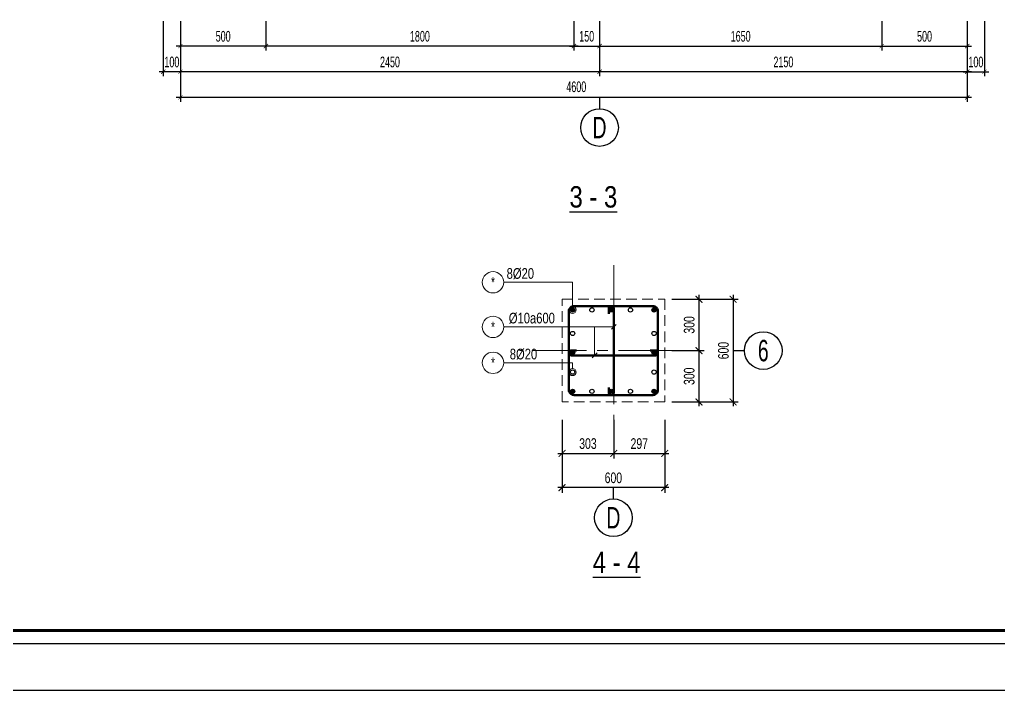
# Model space of a CAD drawing. Header units: metres. Extents: x 71 to 322128, y -14 to 304634.
# Drawn here: x 311616 to 317338, y 289784 to 293704 of the extents above; entities that cross this region are included whole.
import ezdxf
from ezdxf.enums import TextEntityAlignment as Align

# ---------------------------------------------------------------- set-up
doc = ezdxf.new("R2010")
doc.units = ezdxf.units.M
doc.header["$LTSCALE"] = 1000
doc.header["$MEASUREMENT"] = 0
doc.header["$PDMODE"] = 3
for name, pattern in [('CENTER', [2, 1.25, -0.25, 0.25, -0.25]), ('CENTER2', [1.125, 0.75, -0.125, 0.125, -0.125]), ('HIDDEN', [0.375, 0.25, -0.125])]:
    doc.linetypes.add(name, pattern=pattern)
doc.layers.get('0').update_dxf_attribs({"linetype": 'CONTINUOUS'})
doc.layers.get('Defpoints').update_dxf_attribs({"linetype": 'CONTINUOUS'})
for name, color, linetype in [('CDC-KHUNGTEN', 7, 'CONTINUOUS'), ('CDC.02.DIM', 1, 'CONTINUOUS'), ('CDC.03.BORDER', 3, 'CONTINUOUS'), ('CDC.06.TEXT', 2, 'CONTINUOUS'), ('CDC.11.NOTE', 8, 'CONTINUOUS'), ('KCS_STEEL_SNODE', 6, 'CONTINUOUS'), ('STEEL_NODE', 6, 'CONTINUOUS')]:
    doc.layers.add(name, color=color, linetype=linetype)
for name, color, linetype, lineweight in [('CDC_01.AXIS', 160, 'CENTER2', 13), ('CDC_02.DIM', 1, 'CONTINUOUS', 18), ('CDC_04.HIDDEN', 8, 'HIDDEN', 15), ('CDC_05.STEEL', 4, 'CONTINUOUS', 50), ('CDC_06.TEXT', 2, 'CONTINUOUS', 18), ('CDC_11.NOTE', 8, 'CONTINUOUS', 18), ('CDC_14.STEELNUM', 9, 'CONTINUOUS', 18)]:
    doc.layers.add(name, color=color, linetype=linetype, lineweight=lineweight)
doc.styles.add('ARIAL', font='arial.ttf', dxfattribs={"width": 0.6})
doc.styles.add('KC_SMTEXT', font='arial.ttf', dxfattribs={"width": 0.7})
doc.styles.add('KCS_SMTEXT', font='arial.ttf', dxfattribs={"width": 0.7})
doc.dimstyles.new('25', dxfattribs={"dimscale": 25, "dimtxt": 2.5, "dimasz": 1, "dimexe": 1, "dimexo": 0, "dimgap": 1, "dimtad": 1, "dimdec": 0, "dimdsep": 46, "dimtxsty": 'ARIAL', "dimblk": 'ARCHTICK', "dimcen": 1, "dimdle": 1, "dimclrd": 1, "dimclre": 1, "dimclrt": 2, "dimadec": 0, "dimazin": 0, "dimtfac": 0.00072, "dimtdec": 0, "dimtix": 1, "dimtmove": 2, "dimatfit": 3, "dimldrblk": 'ARCHTICK', "dimfxl": 1, "dimtolj": 1, "dimarcsym": 0})
doc.dimstyles.new('KCS_DIM25', dxfattribs={"dimscale": 25, "dimtxt": 2.5, "dimasz": 1.6, "dimexe": 1.2, "dimexo": 0, "dimgap": 1, "dimtad": 1, "dimdec": 0, "dimzin": 0, "dimdsep": 46, "dimtxsty": 'KCS_SMTEXT', "dimblk": 'ARCHTICK', "dimcen": 0, "dimdle": 1, "dimclrd": 256, "dimclre": 256, "dimclrt": 2, "dimadec": 0, "dimazin": 0, "dimtfac": 1, "dimtdec": 0, "dimtix": 1, "dimtmove": 2, "dimatfit": 3, "dimfxl": 1, "dimtolj": 1, "dimtzin": 0, "dimarcsym": 0})

# ---------------------------------------------------------------- blocks, each defined once
blk = doc.blocks.new('_ArchTick')
at = {"color": 0, "linetype": 'ByBlock', "const_width": 0.15}
blk.add_lwpolyline([(-0.5, -0.5), (0.5, 0.5)], dxfattribs=at)
blk = doc.blocks.new('*D219')
at = {"layer": 'CDC.02.DIM', "color": 1, "lineweight": -2, "transparency": 16777216}
for p, q in [((315005.8, 293693.6), (315005.8, 293373.6)), ((317155.8, 293693.6), (317155.8, 293373.6)), ((317180.8, 293398.6), (314980.8, 293398.6))]:
    blk.add_line(p, q, dxfattribs=at)
at = {"layer": 'Defpoints', "color": 0, "transparency": 16777216}
for p in [(315005.8, 293693.6), (317155.8, 293693.6), (315005.8, 293398.6)]:
    blk.add_point(p, dxfattribs=at)
at = {"layer": 'CDC.02.DIM', "color": 1, "lineweight": -2, "transparency": 16777216, "xscale": 25, "yscale": 25, "zscale": 25, "rotation": 180}
blk.add_blockref('_ArchTick', (315005.8, 293398.6), dxfattribs=at)
at = {"layer": 'CDC.02.DIM', "color": 1, "lineweight": -2, "transparency": 16777216, "xscale": 25, "yscale": 25, "zscale": 25}
blk.add_blockref('_ArchTick', (317155.8, 293398.6), dxfattribs=at)
at = {"layer": 'CDC.02.DIM', "color": 2, "transparency": 16777216, "insert": (316080.8, 293455.5), "char_height": 62.5, "attachment_point": 5, "style": 'ARIAL'}
blk.add_mtext('\\A1;2150', dxfattribs=at)
blk = doc.blocks.new('*D220')
at = {"layer": 'CDC.02.DIM', "color": 1, "lineweight": -2, "transparency": 16777216}
for p, q in [((312555.8, 293693.6), (312555.8, 293373.6)), ((315005.8, 293693.6), (315005.8, 293373.6)), ((315030.8, 293398.6), (312530.8, 293398.6))]:
    blk.add_line(p, q, dxfattribs=at)
at = {"layer": 'Defpoints', "color": 0, "transparency": 16777216}
for p in [(312555.8, 293693.6), (315005.8, 293693.6), (312555.8, 293398.6)]:
    blk.add_point(p, dxfattribs=at)
at = {"layer": 'CDC.02.DIM', "color": 1, "lineweight": -2, "transparency": 16777216, "xscale": 25, "yscale": 25, "zscale": 25, "rotation": 180}
blk.add_blockref('_ArchTick', (312555.8, 293398.6), dxfattribs=at)
at = {"layer": 'CDC.02.DIM', "color": 1, "lineweight": -2, "transparency": 16777216, "xscale": 25, "yscale": 25, "zscale": 25}
blk.add_blockref('_ArchTick', (315005.8, 293398.6), dxfattribs=at)
at = {"layer": 'CDC.02.DIM', "color": 2, "transparency": 16777216, "insert": (313780.8, 293455.5), "char_height": 62.5, "attachment_point": 5, "style": 'ARIAL'}
blk.add_mtext('\\A1;2450', dxfattribs=at)
blk = doc.blocks.new('*D221')
at = {"layer": 'CDC.02.DIM', "color": 1, "lineweight": -2, "transparency": 16777216}
for p, q in [((312555.8, 293693.6), (312555.8, 293223.6)), ((317155.8, 293693.6), (317155.8, 293223.6)), ((317180.8, 293248.6), (312530.8, 293248.6))]:
    blk.add_line(p, q, dxfattribs=at)
at = {"layer": 'Defpoints', "color": 0, "transparency": 16777216}
for p in [(312555.8, 293693.6), (317155.8, 293693.6), (312555.8, 293248.6)]:
    blk.add_point(p, dxfattribs=at)
at = {"layer": 'CDC.02.DIM', "color": 1, "lineweight": -2, "transparency": 16777216, "xscale": 25, "yscale": 25, "zscale": 25, "rotation": 180}
blk.add_blockref('_ArchTick', (312555.8, 293248.6), dxfattribs=at)
at = {"layer": 'CDC.02.DIM', "color": 1, "lineweight": -2, "transparency": 16777216, "xscale": 25, "yscale": 25, "zscale": 25}
blk.add_blockref('_ArchTick', (317155.8, 293248.6), dxfattribs=at)
at = {"layer": 'CDC.02.DIM', "color": 2, "transparency": 16777216, "insert": (314870.1, 293310.6), "char_height": 62.5, "attachment_point": 5, "style": 'ARIAL'}
blk.add_mtext('\\A1;4600', dxfattribs=at)
blk = doc.blocks.new('*D222')
at = {"layer": 'CDC.02.DIM', "color": 1, "lineweight": -2, "transparency": 16777216}
for p, q in [((317155.8, 293693.6), (317155.8, 293373.6)), ((317255.8, 293693.6), (317255.8, 293373.6)), ((317130.8, 293398.6), (317280.8, 293398.6))]:
    blk.add_line(p, q, dxfattribs=at)
at = {"layer": 'Defpoints', "color": 0, "transparency": 16777216}
for p in [(317155.8, 293693.6), (317255.8, 293693.6), (317255.8, 293398.6)]:
    blk.add_point(p, dxfattribs=at)
at = {"layer": 'CDC.02.DIM', "color": 1, "lineweight": -2, "transparency": 16777216, "xscale": 25, "yscale": 25, "zscale": 25, "rotation": 180}
blk.add_blockref('_ArchTick', (317155.8, 293398.6), dxfattribs=at)
at = {"layer": 'CDC.02.DIM', "color": 1, "lineweight": -2, "transparency": 16777216, "xscale": 25, "yscale": 25, "zscale": 25}
blk.add_blockref('_ArchTick', (317255.8, 293398.6), dxfattribs=at)
at = {"layer": 'CDC.02.DIM', "color": 2, "transparency": 16777216, "insert": (317205.8, 293455.5), "char_height": 62.5, "attachment_point": 5, "style": 'ARIAL'}
blk.add_mtext('\\A1;100', dxfattribs=at)
blk = doc.blocks.new('*D223')
at = {"layer": 'CDC.02.DIM', "color": 1, "lineweight": -2, "transparency": 16777216}
for p, q in [((312455.8, 293693.6), (312455.8, 293373.6)), ((312555.8, 293693.6), (312555.8, 293373.6)), ((312580.8, 293398.6), (312430.8, 293398.6))]:
    blk.add_line(p, q, dxfattribs=at)
at = {"layer": 'Defpoints', "color": 0, "transparency": 16777216}
for p in [(312455.8, 293693.6), (312555.8, 293693.6), (312455.8, 293398.6)]:
    blk.add_point(p, dxfattribs=at)
at = {"layer": 'CDC.02.DIM', "color": 1, "lineweight": -2, "transparency": 16777216, "xscale": 25, "yscale": 25, "zscale": 25, "rotation": 180}
blk.add_blockref('_ArchTick', (312455.8, 293398.6), dxfattribs=at)
at = {"layer": 'CDC.02.DIM', "color": 1, "lineweight": -2, "transparency": 16777216, "xscale": 25, "yscale": 25, "zscale": 25}
blk.add_blockref('_ArchTick', (312555.8, 293398.6), dxfattribs=at)
at = {"layer": 'CDC.02.DIM', "color": 2, "transparency": 16777216, "insert": (312505.8, 293455.5), "char_height": 62.5, "attachment_point": 5, "style": 'ARIAL'}
blk.add_mtext('\\A1;100', dxfattribs=at)
blk = doc.blocks.new('*D224')
at = {"layer": 'CDC.02.DIM', "color": 1, "lineweight": -2, "transparency": 16777216}
for p, q in [((314855.8, 293693.6), (314855.8, 293523.6)), ((315005.8, 293693.6), (315005.8, 293523.6)), ((314830.8, 293548.6), (315030.8, 293548.6))]:
    blk.add_line(p, q, dxfattribs=at)
at = {"layer": 'Defpoints', "color": 0, "transparency": 16777216}
for p in [(314855.8, 293693.6), (315005.8, 293693.6), (315005.8, 293548.6)]:
    blk.add_point(p, dxfattribs=at)
at = {"layer": 'CDC.02.DIM', "color": 1, "lineweight": -2, "transparency": 16777216, "xscale": 25, "yscale": 25, "zscale": 25, "rotation": 180}
blk.add_blockref('_ArchTick', (314855.8, 293548.6), dxfattribs=at)
at = {"layer": 'CDC.02.DIM', "color": 1, "lineweight": -2, "transparency": 16777216, "xscale": 25, "yscale": 25, "zscale": 25}
blk.add_blockref('_ArchTick', (315005.8, 293548.6), dxfattribs=at)
at = {"layer": 'CDC.02.DIM', "color": 2, "transparency": 16777216, "insert": (314930.8, 293605.5), "char_height": 62.5, "attachment_point": 5, "style": 'ARIAL'}
blk.add_mtext('\\A1;150', dxfattribs=at)
blk = doc.blocks.new('*D225')
at = {"layer": 'CDC.02.DIM', "color": 1, "lineweight": -2, "transparency": 16777216}
for p, q in [((313055.8, 293693.6), (313055.8, 293523.6)), ((314855.8, 293693.6), (314855.8, 293523.6)), ((314880.8, 293548.6), (313030.8, 293548.6))]:
    blk.add_line(p, q, dxfattribs=at)
at = {"layer": 'Defpoints', "color": 0, "transparency": 16777216}
for p in [(313055.8, 293693.6), (314855.8, 293693.6), (313055.8, 293548.6)]:
    blk.add_point(p, dxfattribs=at)
at = {"layer": 'CDC.02.DIM', "color": 1, "lineweight": -2, "transparency": 16777216, "xscale": 25, "yscale": 25, "zscale": 25, "rotation": 180}
blk.add_blockref('_ArchTick', (313055.8, 293548.6), dxfattribs=at)
at = {"layer": 'CDC.02.DIM', "color": 1, "lineweight": -2, "transparency": 16777216, "xscale": 25, "yscale": 25, "zscale": 25}
blk.add_blockref('_ArchTick', (314855.8, 293548.6), dxfattribs=at)
at = {"layer": 'CDC.02.DIM', "color": 2, "transparency": 16777216, "insert": (313955.8, 293605.5), "char_height": 62.5, "attachment_point": 5, "style": 'ARIAL'}
blk.add_mtext('\\A1;1800', dxfattribs=at)
blk = doc.blocks.new('*D226')
at = {"layer": 'CDC.02.DIM', "color": 1, "lineweight": -2, "transparency": 16777216}
for p, q in [((312555.8, 293693.6), (312555.8, 293523.6)), ((313055.8, 293693.6), (313055.8, 293523.6)), ((313080.8, 293548.6), (312530.8, 293548.6))]:
    blk.add_line(p, q, dxfattribs=at)
at = {"layer": 'Defpoints', "color": 0, "transparency": 16777216}
for p in [(312555.8, 293693.6), (313055.8, 293693.6), (312555.8, 293548.6)]:
    blk.add_point(p, dxfattribs=at)
at = {"layer": 'CDC.02.DIM', "color": 1, "lineweight": -2, "transparency": 16777216, "xscale": 25, "yscale": 25, "zscale": 25, "rotation": 180}
blk.add_blockref('_ArchTick', (312555.8, 293548.6), dxfattribs=at)
at = {"layer": 'CDC.02.DIM', "color": 1, "lineweight": -2, "transparency": 16777216, "xscale": 25, "yscale": 25, "zscale": 25}
blk.add_blockref('_ArchTick', (313055.8, 293548.6), dxfattribs=at)
at = {"layer": 'CDC.02.DIM', "color": 2, "transparency": 16777216, "insert": (312805.8, 293605.5), "char_height": 62.5, "attachment_point": 5, "style": 'ARIAL'}
blk.add_mtext('\\A1;500', dxfattribs=at)
blk = doc.blocks.new('*D227')
at = {"layer": 'CDC.02.DIM', "color": 1, "lineweight": -2, "transparency": 16777216}
for p, q in [((315005.8, 293693.6), (315005.8, 293523.6)), ((316655.8, 293693.6), (316655.8, 293523.6)), ((314980.8, 293548.6), (316680.8, 293548.6))]:
    blk.add_line(p, q, dxfattribs=at)
at = {"layer": 'Defpoints', "color": 0, "transparency": 16777216}
for p in [(315005.8, 293693.6), (316655.8, 293693.6), (316655.8, 293548.6)]:
    blk.add_point(p, dxfattribs=at)
at = {"layer": 'CDC.02.DIM', "color": 1, "lineweight": -2, "transparency": 16777216, "xscale": 25, "yscale": 25, "zscale": 25, "rotation": 180}
blk.add_blockref('_ArchTick', (315005.8, 293548.6), dxfattribs=at)
at = {"layer": 'CDC.02.DIM', "color": 1, "lineweight": -2, "transparency": 16777216, "xscale": 25, "yscale": 25, "zscale": 25}
blk.add_blockref('_ArchTick', (316655.8, 293548.6), dxfattribs=at)
at = {"layer": 'CDC.02.DIM', "color": 2, "transparency": 16777216, "insert": (315830.8, 293605.5), "char_height": 62.5, "attachment_point": 5, "style": 'ARIAL'}
blk.add_mtext('\\A1;1650', dxfattribs=at)
blk = doc.blocks.new('*D228')
at = {"layer": 'CDC.02.DIM', "color": 1, "lineweight": -2, "transparency": 16777216}
for p, q in [((316655.8, 293693.6), (316655.8, 293523.6)), ((317155.8, 293693.6), (317155.8, 293523.6)), ((316630.8, 293548.6), (317180.8, 293548.6))]:
    blk.add_line(p, q, dxfattribs=at)
at = {"layer": 'Defpoints', "color": 0, "transparency": 16777216}
for p in [(316655.8, 293693.6), (317155.8, 293693.6), (317155.8, 293548.6)]:
    blk.add_point(p, dxfattribs=at)
at = {"layer": 'CDC.02.DIM', "color": 1, "lineweight": -2, "transparency": 16777216, "xscale": 25, "yscale": 25, "zscale": 25, "rotation": 180}
blk.add_blockref('_ArchTick', (316655.8, 293548.6), dxfattribs=at)
at = {"layer": 'CDC.02.DIM', "color": 1, "lineweight": -2, "transparency": 16777216, "xscale": 25, "yscale": 25, "zscale": 25}
blk.add_blockref('_ArchTick', (317155.8, 293548.6), dxfattribs=at)
at = {"layer": 'CDC.02.DIM', "color": 2, "transparency": 16777216, "insert": (316905.8, 293605.5), "char_height": 62.5, "attachment_point": 5, "style": 'ARIAL'}
blk.add_mtext('\\A1;500', dxfattribs=at)
blk = doc.blocks.new('*D370')
at = {"layer": 'CDC_02.DIM', "lineweight": -2, "transparency": 16777216}
for p, q in [((315429, 292069.4), (315617.2, 292069.4)), ((315587.2, 292094.4), (315587.2, 291744.4)), ((315429, 291769.4), (315617.2, 291769.4))]:
    blk.add_line(p, q, dxfattribs=at)
at = {"layer": 'Defpoints', "color": 0, "transparency": 16777216}
for p in [(315429, 292069.4), (315429, 291769.4), (315587.2, 291769.4)]:
    blk.add_point(p, dxfattribs=at)
at = {"layer": 'CDC_02.DIM', "lineweight": -2, "transparency": 16777216, "xscale": 40, "yscale": 40, "zscale": 40}
for p, rotation in [((315587.2, 292069.4), 90), ((315587.2, 291769.4), 270)]:
    blk.add_blockref('_ArchTick', p, dxfattribs=dict(at, rotation=rotation))
at = {"layer": 'CDC_02.DIM', "color": 2, "transparency": 16777216, "insert": (315530.3, 291919.4), "char_height": 62.5, "attachment_point": 5, "rotation": 90, "style": 'KCS_SMTEXT'}
blk.add_mtext('\\A1;300', dxfattribs=at)
blk = doc.blocks.new('*D371')
at = {"layer": 'CDC_02.DIM', "lineweight": -2, "transparency": 16777216}
for p, q in [((315429, 292069.4), (315817.2, 292069.4)), ((315787.2, 292094.4), (315787.2, 291444.4)), ((315429, 291469.4), (315817.2, 291469.4))]:
    blk.add_line(p, q, dxfattribs=at)
at = {"layer": 'Defpoints', "color": 0, "transparency": 16777216}
for p in [(315429, 292069.4), (315429, 291469.4), (315787.2, 291469.4)]:
    blk.add_point(p, dxfattribs=at)
at = {"layer": 'CDC_02.DIM', "lineweight": -2, "transparency": 16777216, "xscale": 40, "yscale": 40, "zscale": 40}
for p, rotation in [((315787.2, 292069.4), 90), ((315787.2, 291469.4), 270)]:
    blk.add_blockref('_ArchTick', p, dxfattribs=dict(at, rotation=rotation))
at = {"layer": 'CDC_02.DIM', "color": 2, "transparency": 16777216, "insert": (315730.3, 291769.4), "char_height": 62.5, "attachment_point": 5, "rotation": 90, "style": 'KCS_SMTEXT'}
blk.add_mtext('\\A1;600', dxfattribs=at)
blk = doc.blocks.new('*D372')
at = {"layer": 'CDC_02.DIM', "lineweight": -2, "transparency": 16777216}
for p, q in [((315587.2, 291794.4), (315587.2, 291444.4)), ((315429, 291769.4), (315617.2, 291769.4)), ((315429, 291469.4), (315617.2, 291469.4))]:
    blk.add_line(p, q, dxfattribs=at)
at = {"layer": 'Defpoints', "color": 0, "transparency": 16777216}
for p in [(315429, 291769.4), (315429, 291469.4), (315587.2, 291469.4)]:
    blk.add_point(p, dxfattribs=at)
at = {"layer": 'CDC_02.DIM', "lineweight": -2, "transparency": 16777216, "xscale": 40, "yscale": 40, "zscale": 40}
for p, rotation in [((315587.2, 291769.4), 90), ((315587.2, 291469.4), 270)]:
    blk.add_blockref('_ArchTick', p, dxfattribs=dict(at, rotation=rotation))
at = {"layer": 'CDC_02.DIM', "color": 2, "transparency": 16777216, "insert": (315530.3, 291619.4), "char_height": 62.5, "attachment_point": 5, "rotation": 90, "style": 'KCS_SMTEXT'}
blk.add_mtext('\\A1;300', dxfattribs=at)
blk = doc.blocks.new('*D373')
at = {"layer": 'CDC_02.DIM', "lineweight": -2, "transparency": 16777216}
for p, q in [((314786.8, 291365.1), (314786.8, 291138.7)), ((315089.5, 291365.1), (315089.5, 291138.7)), ((314761.8, 291168.7), (315114.5, 291168.7))]:
    blk.add_line(p, q, dxfattribs=at)
at = {"layer": 'Defpoints', "color": 0, "transparency": 16777216}
for p in [(314786.8, 291365.1), (315089.5, 291365.1), (315089.5, 291168.7)]:
    blk.add_point(p, dxfattribs=at)
at = {"layer": 'CDC_02.DIM', "lineweight": -2, "transparency": 16777216, "xscale": 40, "yscale": 40, "zscale": 40, "rotation": 180}
blk.add_blockref('_ArchTick', (314786.8, 291168.7), dxfattribs=at)
at = {"layer": 'CDC_02.DIM', "lineweight": -2, "transparency": 16777216, "xscale": 40, "yscale": 40, "zscale": 40}
blk.add_blockref('_ArchTick', (315089.5, 291168.7), dxfattribs=at)
at = {"layer": 'CDC_02.DIM', "color": 2, "transparency": 16777216, "insert": (314938.2, 291225.7), "char_height": 62.5, "attachment_point": 5, "style": 'KCS_SMTEXT'}
blk.add_mtext('\\A1;303', dxfattribs=at)
blk = doc.blocks.new('*D374')
at = {"layer": 'CDC_02.DIM', "lineweight": -2, "transparency": 16777216}
for p, q in [((314786.8, 291365.1), (314786.8, 290938.7)), ((315386.8, 291365.1), (315386.8, 290938.7)), ((315411.8, 290968.7), (314761.8, 290968.7))]:
    blk.add_line(p, q, dxfattribs=at)
at = {"layer": 'Defpoints', "color": 0, "transparency": 16777216}
for p in [(314786.8, 291365.1), (315386.8, 291365.1), (314786.8, 290968.7)]:
    blk.add_point(p, dxfattribs=at)
at = {"layer": 'CDC_02.DIM', "lineweight": -2, "transparency": 16777216, "xscale": 40, "yscale": 40, "zscale": 40, "rotation": 180}
blk.add_blockref('_ArchTick', (314786.8, 290968.7), dxfattribs=at)
at = {"layer": 'CDC_02.DIM', "lineweight": -2, "transparency": 16777216, "xscale": 40, "yscale": 40, "zscale": 40}
blk.add_blockref('_ArchTick', (315386.8, 290968.7), dxfattribs=at)
at = {"layer": 'CDC_02.DIM', "color": 2, "transparency": 16777216, "insert": (315086.8, 291025.6), "char_height": 62.5, "attachment_point": 5, "style": 'KCS_SMTEXT'}
blk.add_mtext('\\A1;600', dxfattribs=at)
blk = doc.blocks.new('KC_SNODE_2')
at = {"layer": 'KCS_STEEL_SNODE', "color": 3}
blk.add_circle((0, 0), 12.5, dxfattribs=at)
blk = doc.blocks.new('*D375')
at = {"layer": 'CDC_02.DIM', "lineweight": -2, "transparency": 16777216}
for p, q in [((315089.5, 291365.1), (315089.5, 291138.7)), ((315386.8, 291365.1), (315386.8, 291138.7)), ((315064.5, 291168.7), (315411.8, 291168.7))]:
    blk.add_line(p, q, dxfattribs=at)
at = {"layer": 'Defpoints', "color": 0, "transparency": 16777216}
for p in [(315089.5, 291365.1), (315386.8, 291365.1), (315386.8, 291168.7)]:
    blk.add_point(p, dxfattribs=at)
at = {"layer": 'CDC_02.DIM', "lineweight": -2, "transparency": 16777216, "xscale": 40, "yscale": 40, "zscale": 40, "rotation": 180}
blk.add_blockref('_ArchTick', (315089.5, 291168.7), dxfattribs=at)
at = {"layer": 'CDC_02.DIM', "lineweight": -2, "transparency": 16777216, "xscale": 40, "yscale": 40, "zscale": 40}
blk.add_blockref('_ArchTick', (315386.8, 291168.7), dxfattribs=at)
at = {"layer": 'CDC_02.DIM', "color": 2, "transparency": 16777216, "insert": (315238.2, 291225.6), "char_height": 62.5, "attachment_point": 5, "style": 'KCS_SMTEXT'}
blk.add_mtext('\\A1;297', dxfattribs=at)
blk = doc.blocks.new('KC_SNODE')
at = {"layer": 'KCS_STEEL_SNODE'}
blk.add_hatch(color=256, dxfattribs=at).paths.add_polyline_path([(12.5, 0, 1), (-12.5, 0, 1)])
blk.add_circle((0, 0), 12.5, dxfattribs=at)
blk = doc.blocks.new('KHUNG TEN')
at = {"layer": 'CDC-KHUNGTEN', "color": 8}
blk.add_lwpolyline([(75096, 1100), (83000, 1100), (83000, 58300), (3000, 58300), (3000, 1100), (75096, 1100)], dxfattribs=at)
at = {"layer": 'CDC-KHUNGTEN', "color": 255, "lineweight": 60}
blk.add_lwpolyline([(74900, 1400), (74900, 58000), (3300, 58000), (3300, 1400), (74900, 1400)], close=True, dxfattribs=at)
at = {"layer": 'Defpoints', "color": 1, "ltscale": 0.2}
blk.add_lwpolyline([(0, 0), (0, 59400), (84100, 59400), (84100, 0), (0, 0)], close=True, dxfattribs=at)

msp = doc.modelspace()

# ---------------------------------------------------------------- linework, layer by layer
at = {"layer": 'CDC.03.BORDER'}
for p, q in [((315075.3, 291894), (315103.4, 291922.1)), ((314963.1, 291727.7), (314991.2, 291755.9))]:
    msp.add_line(p, q, dxfattribs=at)
at = {"layer": 'CDC.11.NOTE'}
for p, q in [((315005.8, 293248.6), (315005.8, 293182.7)), ((315787.2, 291769.4), (315853.1, 291769.4)), ((315086.8, 290902.8), (315086.8, 290968.7))]:
    msp.add_line(p, q, dxfattribs=at)
for centre in [(315005.8, 293072.7), (315963.1, 291769.4), (315086.8, 290792.8)]:
    msp.add_circle(centre, 110, dxfattribs=at)
at = {"layer": 'CDC_01.AXIS', "linetype": 'CENTER', "ltscale": 0.25}
for p, q in [((315089.5, 292269.4), (315089.5, 291268.1)), ((315429, 291769.4), (314538.4, 291769.4))]:
    msp.add_line(p, q, dxfattribs=at)
at = {"layer": 'CDC_04.HIDDEN', "ltscale": 0.25}
msp.add_lwpolyline([(315386.8, 292069.4), (315386.8, 291469.4), (314786.8, 291469.4), (314786.8, 292069.4)], close=True, dxfattribs=at)
at = {"layer": 'CDC_05.STEEL'}
msp.add_lwpolyline([(314826.8, 291999.4), (314826.8, 291539.4, 0.414214), (314856.8, 291509.4), (315317.1, 291509.4, 0.414214), (315347.1, 291539.4), (315347.1, 291999.4, 0.414214), (315317.1, 292029.4), (314856.8, 292029.4, 0.414214)], format="xyb", close=True, dxfattribs=at)
for points in [[(315059.3, 291554.4), (315059.3, 291524.4, 1), (315089.3, 291524.4), (315089.3, 292014.4, 1), (315059.3, 292014.4), (315059.3, 291984.4)], [(314871.8, 291770.9), (314841.8, 291770.9, 1), (314841.8, 291740.9), (315332.1, 291740.9, 1), (315332.1, 291770.9), (315302.1, 291770.9)]]:
    msp.add_lwpolyline(points, format="xyb", dxfattribs=at)
at = {"layer": 'CDC_11.NOTE'}
msp.add_line((314977.2, 291741.8), (314977.2, 291908.1), dxfattribs=at)
for points in [[(314848.5, 292028.3), (314848.5, 292168.8), (314445.7, 292168.8)], [(315089.3, 291908.1), (314445.7, 291908.1)], [(314848.5, 291664.8), (314848.5, 291698), (314445.7, 291698)]]:
    msp.add_lwpolyline(points, dxfattribs=at)
at = {"layer": 'CDC_11.NOTE', "color": 1}
for centre in [(314848.5, 292007.4), (314848.5, 291643.9)]:
    msp.add_circle(centre, 20.8, dxfattribs=at)
at = {"layer": 'CDC_14.STEELNUM'}
for centre in [(314383.2, 292168.8), (314383.2, 291908.1), (314383.2, 291698)]:
    msp.add_circle(centre, 62.5, dxfattribs=at)
at = {"layer": 'STEEL_NODE'}
for p, q in [((314836, 292007.4), (314861, 292007.4)), ((314848.5, 291994.9), (314848.5, 292019.9)), ((315312.6, 292007.4), (315337.6, 292007.4)), ((315325.1, 291994.9), (315325.1, 292019.9)), ((314848.5, 291518.9), (314848.5, 291543.9)), ((315325.1, 291518.9), (315325.1, 291543.9)), ((314836, 291531.4), (314861, 291531.4)), ((315312.6, 291531.4), (315337.6, 291531.4))]:
    msp.add_line(p, q, dxfattribs=at)

# ---------------------------------------------------------------- block references
at = {"layer": 'CDC.06.TEXT', "xscale": 0.2499999999982123, "yscale": 0.2499999999982123, "zscale": 0.2499999999982123}
msp.add_blockref('KHUNG TEN', (301103.1, 289783.7), dxfattribs=at)
at = {"layer": 'STEEL_NODE'}
for name, p in [('KC_SNODE', (314848.4, 292007.4)), ('KC_SNODE_2', (314848.5, 292007.4)), ('KC_SNODE_2', (314961.3, 292007.4)), ('KC_SNODE', (315073.9, 292007.2)), ('KC_SNODE_2', (315074.1, 292007.4)), ('KC_SNODE_2', (315186.8, 292007.4)), ('KC_SNODE', (315325.1, 292007.4)), ('KC_SNODE_2', (314848.5, 291869.4)), ('KC_SNODE', (314848.4, 291756.5)), ('KC_SNODE_2', (314848.5, 291756.8)), ('KC_SNODE', (315325, 291756.5)), ('KC_SNODE_2', (314848.5, 291644.1)), ('KC_SNODE', (314848.5, 291531.4)), ('KC_SNODE', (315073.9, 291531.2)), ('KC_SNODE', (315325.1, 291531.4))]:
    msp.add_blockref(name, p, dxfattribs=at)
at = {"layer": 'STEEL_NODE', "rotation": 180}
for p in [(315325.1, 292007.4), (315325.1, 291869.4), (315325.1, 291756.8), (315325.1, 291644.1), (314848.5, 291531.4), (314961.3, 291531.4), (315074.1, 291531.4), (315186.8, 291531.4), (315325.1, 291531.4)]:
    msp.add_blockref('KC_SNODE_2', p, dxfattribs=at)

# ---------------------------------------------------------------- texts
at = {"layer": 'CDC.06.TEXT', "style": 'ARIAL', "width": 0.65}
for s, p in [('D', (315005.8, 293072.7)), ('6', (315963.1, 291769.4)), ('D', (315086.8, 290792.8))]:
    msp.add_text(s, height=125, dxfattribs=at).set_placement(p, align=Align.MIDDLE)
at = {"layer": 'CDC.06.TEXT', "style": 'ARIAL', "width": 0.8}
msp.add_text('%%U3 - 3', height=125, dxfattribs=at).set_placement((314969.9, 292667.7), align=Align.MIDDLE_CENTER)
msp.add_text('%%U4 - 4', height=125, dxfattribs=at).set_placement((315105.6, 290470.1), align=Align.CENTER)
at = {"layer": 'CDC_06.TEXT', "style": 'KC_SMTEXT', "width": 0.75}
for s, p in [('8%%C20', (314542.9, 292188.8)), ('%%C10a600', (314610.2, 291928.1)), ('8%%C20', (314561.3, 291718))]:
    msp.add_text(s, height=62.5, dxfattribs=at).set_placement(p, align=Align.CENTER)
at = {"layer": 'CDC_14.STEELNUM', "style": 'KC_SMTEXT', "width": 0.65}
for p in [(314383.2, 292168.8), (314383.2, 291908.1), (314383.2, 291698)]:
    msp.add_text('*', height=62.5, dxfattribs=at).set_placement(p, align=Align.MIDDLE_CENTER)

# ---------------------------------------------------------------- dimensions: what is measured, and where the dimension line sits
at = {"layer": 'CDC.02.DIM'}
for base, p1, p2, picture, middle in [((312455.8, 293398.6), (312555.8, 293693.6), (312455.8, 293693.6), '*D223', (312505.8, 293455.5)), ((312555.8, 293248.6), (317155.8, 293693.6), (312555.8, 293693.6), '*D221', (314870.1, 293310.6)), ((317255.8, 293398.6), (317155.8, 293693.6), (317255.8, 293693.6), '*D222', (317205.8, 293455.5))]:
    dim = msp.add_linear_dim(base=base, p1=p1, p2=p2, dimstyle='25', dxfattribs=at)
    dim.commit()
    dim.dimension.update_dxf_attribs({"geometry": picture, "text_midpoint": middle, "dimtype": 160})
for base, p1, p2, picture, middle in [((312555.8, 293398.6), (315005.8, 293693.6), (312555.8, 293693.6), '*D220', (313780.8, 293455.5)), ((312555.8, 293548.6), (313055.8, 293693.6), (312555.8, 293693.6), '*D226', (312805.8, 293605.5)), ((315005.8, 293548.6), (314855.8, 293693.6), (315005.8, 293693.6), '*D224', (314930.8, 293605.5)), ((315005.8, 293398.6), (317155.8, 293693.6), (315005.8, 293693.6), '*D219', (316080.8, 293455.5)), ((316655.8, 293548.6), (315005.8, 293693.6), (316655.8, 293693.6), '*D227', (315830.8, 293605.5)), ((317155.8, 293548.6), (316655.8, 293693.6), (317155.8, 293693.6), '*D228', (316905.8, 293605.5))]:
    dim = msp.add_linear_dim(base=base, p1=p1, p2=p2, dimstyle='25', dxfattribs=at)
    dim.commit()
    dim.dimension.update_dxf_attribs({"geometry": picture, "text_midpoint": middle})
dim = msp.add_linear_dim(base=(313055.8, 293548.6), p1=(314855.8, 293693.6), p2=(313055.8, 293693.6), angle=180, dimstyle='25', dxfattribs=at)
dim.commit()
dim.dimension.update_dxf_attribs({"geometry": '*D225', "text_midpoint": (313955.8, 293605.5)})
at = {"layer": 'CDC_02.DIM'}
for base, p1, p2, angle, picture, middle in [((315587.2, 291769.4), (315429, 292069.4), (315429, 291769.4), 90, '*D370', (315530.3, 291919.4)), ((315787.2, 291469.4), (315429, 292069.4), (315429, 291469.4), 90, '*D371', (315730.3, 291769.4)), ((315587.2, 291469.4), (315429, 291769.4), (315429, 291469.4), 270, '*D372', (315530.3, 291619.4))]:
    dim = msp.add_linear_dim(base=base, p1=p1, p2=p2, angle=angle, dimstyle='KCS_DIM25', dxfattribs=at)
    dim.commit()
    dim.dimension.update_dxf_attribs({"geometry": picture, "text_midpoint": middle})
for base, p1, p2, picture, middle in [((315089.5, 291168.7), (314786.8, 291365.1), (315089.5, 291365.1), '*D373', (314938.2, 291225.7)), ((314786.8, 290968.7), (315386.8, 291365.1), (314786.8, 291365.1), '*D374', (315086.8, 291025.6)), ((315386.8, 291168.7), (315089.5, 291365.1), (315386.8, 291365.1), '*D375', (315238.2, 291225.6))]:
    dim = msp.add_linear_dim(base=base, p1=p1, p2=p2, dimstyle='KCS_DIM25', dxfattribs=at)
    dim.commit()
    dim.dimension.update_dxf_attribs({"geometry": picture, "text_midpoint": middle})

doc.saveas('drawing.dxf')
